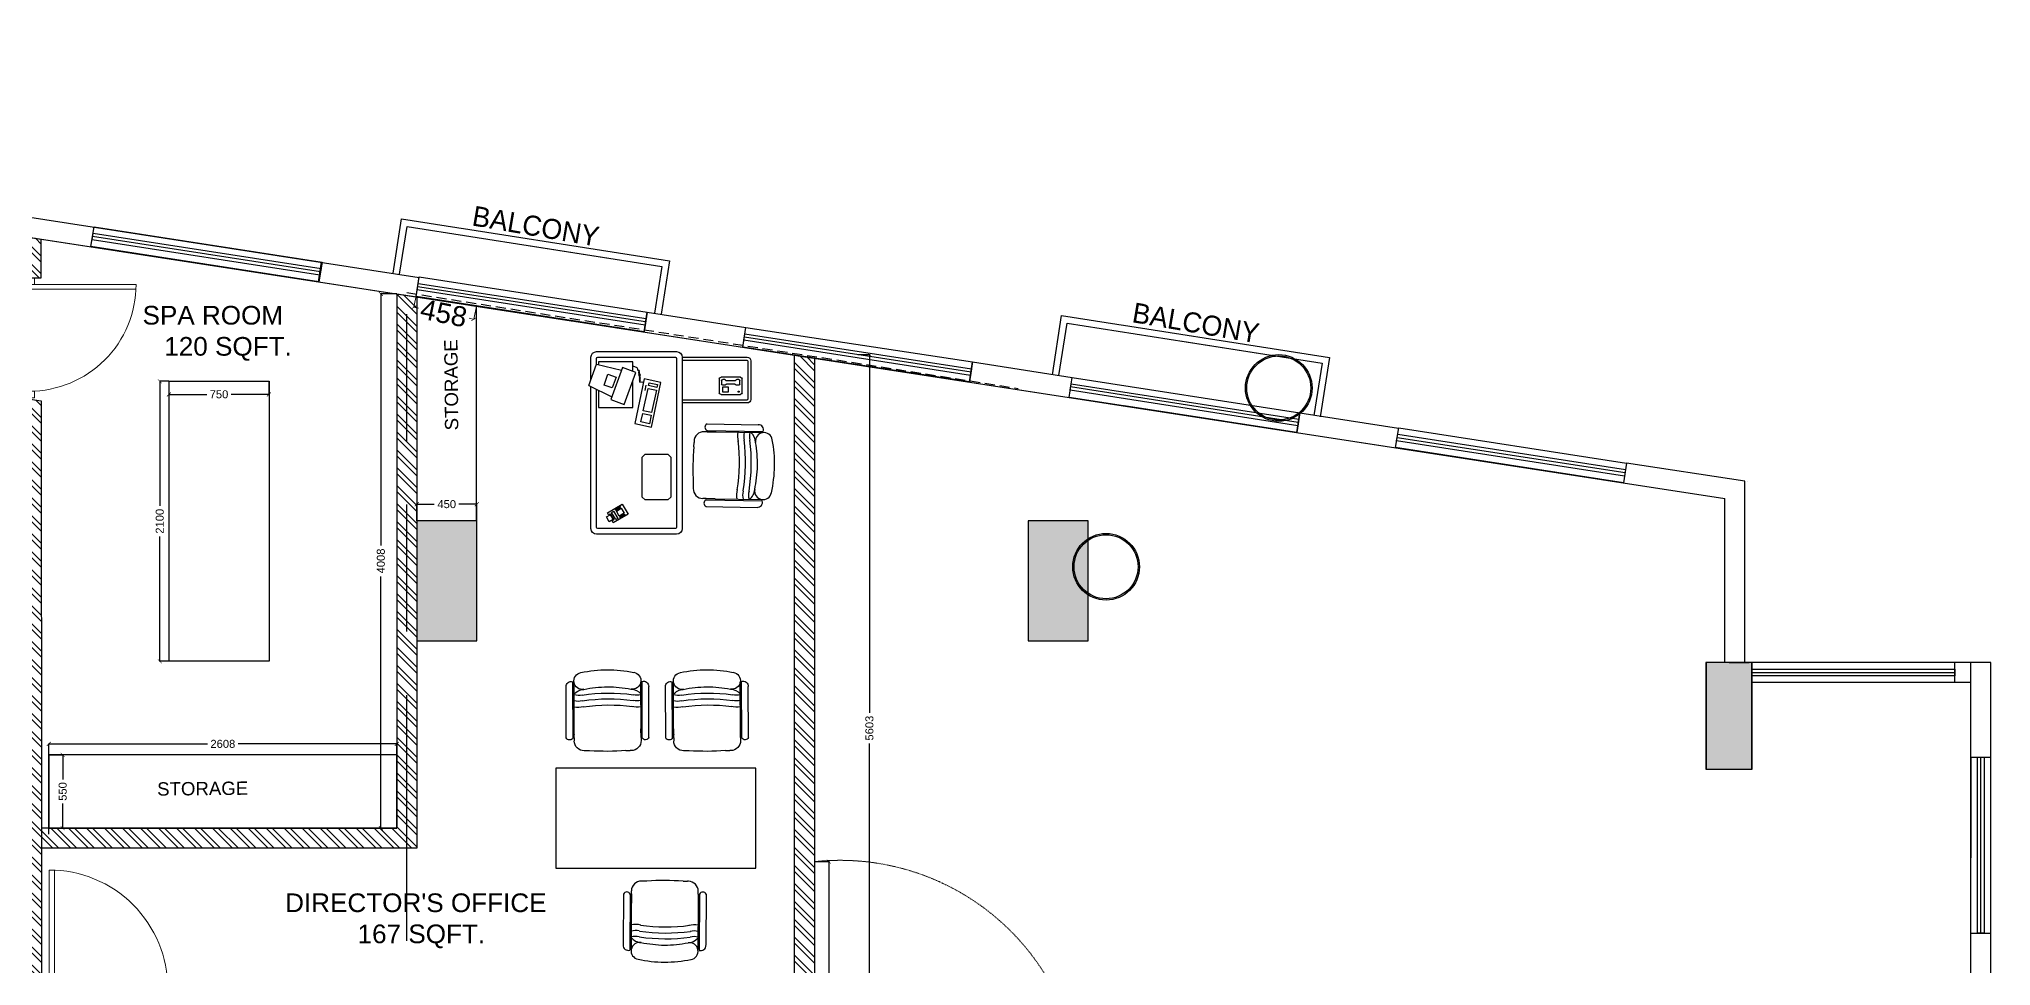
# Model space of a CAD drawing. Header units: millimetres. Extents: x 1464389 to 1998638, y -29162 to 256806.
# Drawn here: x 1958290 to 1972928, y 208647 to 215600 of the extents above; entities that cross this region are included whole.
import ezdxf

# ---------------------------------------------------------------- set-up
doc = ezdxf.new("R2010")
doc.units = ezdxf.units.MM
doc.header["$LTSCALE"] = 15
doc.header["$PDMODE"] = 35
for name, pattern in [('DASHED2', [0.375, 0.25, -0.125]), ('HIDDEN', [9.525, 6.35, -3.175]), ('JIS_02_1.2', [2.5, 1.25, -1.25])]:
    doc.linetypes.add(name, pattern=pattern)
doc.layers.get('0').update_dxf_attribs({"lineweight": 5})
for name, color, linetype in [('A-TEXT', 4, 'Continuous'), ('A-WNDW', 4, 'Continuous'), ('COLUMN', 14, 'Continuous'), ('FIRNTUR', 171, 'Continuous'), ('GFC Walls', 14, 'Continuous'), ('Layer 1', 7, 'Continuous'), ('NEW WALL', 5, 'Continuous'), ('S-beamline-7', 8, 'HIDDEN'), ('S-col-3', 3, 'Continuous'), ('S-rcshd-252', 252, 'Continuous'), ('Text', 250, 'Continuous')]:
    doc.layers.add(name, color=color, linetype=linetype)
for name, color, linetype, lineweight in [('dimension', 1, 'Continuous', 25), ('DOOR', 124, 'Continuous', 9), ('flooring', 251, 'JIS_02_1.2', 20), ('ledge wall line', 252, 'Continuous', 13)]:
    doc.layers.add(name, color=color, linetype=linetype, lineweight=lineweight)
doc.layers.add('Furnitures', color=7, linetype='Continuous', lineweight=25, true_color=0x753b00)
doc.styles.add('ARIAL', font='arial.ttf')
doc.dimstyles.new('SC-25', dxfattribs={"dimtxt": 60, "dimasz": 30, "dimexe": 0, "dimexo": 0, "dimgap": 25, "dimtad": 0, "dimdec": 0, "dimzin": 0, "dimdsep": 46, "dimtxsty": 'ARIAL', "dimblk": 'ARCHTICK', "dimcen": 0.09, "dimdle": 3, "dimclrd": 251, "dimclre": 251, "dimclrt": 1, "dimadec": 0, "dimazin": 0, "dimtfac": 1, "dimtdec": 0, "dimtofl": 0, "dimtmove": 0, "dimatfit": 2, "dimfxl": 100, "dimtolj": 1, "dimtzin": 0, "dimarcsym": 0})

# ---------------------------------------------------------------- blocks, each defined once
blk = doc.blocks.new('C')
at = {"layer": 'S-rcshd-252'}
h = blk.add_hatch(color=1, dxfattribs=at)
h.dxf.hatch_style = 1
h.paths.add_polyline_path([(2188411, 910774), (2187961, 910774), (2187961, 909874), (2188261, 909874), (2188411, 909874)])
h.paths.add_polyline_path([(2188411, 899641), (2188261, 899641), (2187961, 899641), (2187961, 898741), (2188411, 898741)])
h.paths.add_polyline_path([(2188711, 896750), (2187961, 896750), (2187961, 896550), (2188711, 896550)])
h.paths.add_polyline_path([(2193256, 899641), (2192781, 899641), (2192781, 898686), (2193256, 898686)])
h.paths.add_polyline_path([(2193196, 896750), (2193135, 896750), (2193135, 896550), (2193196, 896550)])
h.paths.add_polyline_path([(2193346, 896614), (2193196, 896614), (2193196, 896550), (2193346, 896550)])
h.paths.add_polyline_path([(2193736, 896750), (2193196, 896750), (2193196, 896614), (2193736, 896614)])
h.paths.add_polyline_path([(2193886, 896614), (2193736, 896614), (2193346, 896614), (2193346, 896550), (2193886, 896550)])
h.paths.add_polyline_path([(2193886, 896750), (2193736, 896750), (2193736, 896614), (2193886, 896614)])
h.paths.add_polyline_path([(2198475, 899036), (2198000, 899036), (2198000, 898722), (2198475, 898720)])
h.paths.add_polyline_path([(2198475, 899651), (2198000, 899651), (2198000, 899036), (2198475, 899036)])
h.paths.add_polyline_path([(2203030, 897190), (2202880, 897190), (2202880, 896750), (2203030, 896750)])
h.paths.add_polyline_path([(2203145, 897190), (2203030, 897190), (2203030, 896750), (2203145, 896750)])
h.paths.add_polyline_path([(2203145, 896750), (2203030, 896750), (2203030, 896550), (2203145, 896550)])
h.paths.add_polyline_path([(2203030, 896750), (2202880, 896750), (2202880, 896550), (2203030, 896550)])
h.paths.add_polyline_path([(2203030, 896550), (2202880, 896550), (2202880, 896520), (2203030, 896520)])
h.paths.add_polyline_path([(2203145, 896550), (2203030, 896550), (2203030, 896520), (2203145, 896520)])
h.paths.add_polyline_path([(2208039, 896750), (2207774, 896750), (2207774, 896550), (2208039, 896550)])
h.paths.add_polyline_path([(2208039, 897190), (2207774, 897190), (2207774, 896750), (2208039, 896750)])
h.paths.add_polyline_path([(2208039, 896550), (2207774, 896550), (2207774, 896520), (2208039, 896520)])
h.paths.add_polyline_path([(2208039, 901491), (2207774, 901491), (2207774, 900691), (2208039, 900691)])
h.paths.add_polyline_path([(2208039, 905638), (2207694, 905638), (2207694, 904838), (2208039, 904838)])
h.paths.add_polyline_path([(2208039, 909712), (2207694, 909712), (2207694, 908912), (2208039, 908912)])
h.paths.add_polyline_path([(2203060, 910774), (2202610, 910774), (2202610, 909874), (2203060, 909874)])
h.paths.add_polyline_path([(2198475, 910774), (2198025, 910774), (2198025, 909874), (2198475, 909874)])
h.paths.add_polyline_path([(2193260, 910774), (2192810, 910774), (2192810, 909874), (2193260, 909874)])
at = {"layer": 'S-col-3', "color": 1, "lineweight": -3, "ltscale": 0.15}
for points in [[(2198025, 909874), (2198475, 909874), (2198475, 910774), (2198025, 910774)], [(2202610, 909874), (2203060, 909874), (2203060, 910774), (2202610, 910774)], [(2208039, 909712), (2207694, 909712), (2207694, 908912), (2208039, 908912)]]:
    blk.add_lwpolyline(points, close=True, dxfattribs=at)
blk = doc.blocks.new('_ArchTick')
at = {"color": 0, "linetype": 'ByBlock', "const_width": 0.15}
blk.add_lwpolyline([(-0.5, -0.5), (0.5, 0.5)], dxfattribs=at)
blk = doc.blocks.new('*D3323')
at = {"color": 251, "lineweight": -2, "transparency": 16777216}
for p, q in [((1959195, 213036), (1959195, 212098)), ((1959264, 213033), (1959195, 213033)), ((1959195, 210930), (1959195, 211868)), ((1959264, 210933), (1959195, 210933))]:
    blk.add_line(p, q, dxfattribs=at)
at = {"layer": 'Defpoints', "color": 0, "transparency": 16777216}
for p in [(1959195, 213033), (1959264, 213033), (1959264, 210933)]:
    blk.add_point(p, dxfattribs=at)
at = {"color": 251, "lineweight": -2, "transparency": 16777216, "xscale": 30, "yscale": 30, "zscale": 30}
for p, rotation in [((1959195, 213033), 90), ((1959195, 210933), 270)]:
    blk.add_blockref('_ArchTick', p, dxfattribs=dict(at, rotation=rotation))
at = {"color": 1, "transparency": 16777216, "insert": (1959195, 211983), "char_height": 60, "attachment_point": 5, "rotation": 90, "style": 'ARIAL', "bg_fill": 3, "box_fill_scale": 1.1, "bg_fill_color": 256, "bg_fill_true_color": 13158600, "bg_fill_transparency": 0}
blk.add_mtext('\\A1;2100', dxfattribs=at)
blk = doc.blocks.new('*D3324')
at = {"color": 251, "lineweight": -2, "transparency": 16777216}
for p, q in [((1959264, 213033), (1959264, 212935)), ((1960014, 213033), (1960014, 212935)), ((1959261, 212935), (1959548, 212935)), ((1960017, 212935), (1959730, 212935))]:
    blk.add_line(p, q, dxfattribs=at)
at = {"layer": 'Defpoints', "color": 0, "transparency": 16777216}
for p in [(1959264, 213033), (1960014, 213033), (1960014, 212935)]:
    blk.add_point(p, dxfattribs=at)
at = {"color": 251, "lineweight": -2, "transparency": 16777216, "xscale": 30, "yscale": 30, "zscale": 30, "rotation": 180}
blk.add_blockref('_ArchTick', (1959264, 212935), dxfattribs=at)
at = {"color": 251, "lineweight": -2, "transparency": 16777216, "xscale": 30, "yscale": 30, "zscale": 30}
blk.add_blockref('_ArchTick', (1960014, 212935), dxfattribs=at)
at = {"color": 1, "transparency": 16777216, "insert": (1959639, 212935), "char_height": 60, "attachment_point": 5, "style": 'ARIAL', "bg_fill": 3, "box_fill_scale": 1.1, "bg_fill_color": 256, "bg_fill_true_color": 13158600, "bg_fill_transparency": 0}
blk.add_mtext('\\A1;750', dxfattribs=at)
blk = doc.blocks.new('*D3330')
at = {"color": 251, "lineweight": -2, "ltscale": 0.25, "transparency": 16777216}
for p, q in [((1958363, 210231), (1958467, 210231)), ((1958467, 210234), (1958467, 210047)), ((1958467, 209678), (1958467, 209865)), ((1958363, 209681), (1958467, 209681))]:
    blk.add_line(p, q, dxfattribs=at)
at = {"layer": 'Defpoints', "color": 0, "ltscale": 0.25, "transparency": 16777216}
for p in [(1958363, 210231), (1958363, 209681), (1958467, 209681)]:
    blk.add_point(p, dxfattribs=at)
at = {"color": 251, "lineweight": -2, "ltscale": 0.25, "transparency": 16777216, "xscale": 30, "yscale": 30, "zscale": 30}
for p, rotation in [((1958467, 210231), 90), ((1958467, 209681), 270)]:
    blk.add_blockref('_ArchTick', p, dxfattribs=dict(at, rotation=rotation))
at = {"color": 1, "ltscale": 0.25, "transparency": 16777216, "insert": (1958467, 209956), "char_height": 60, "attachment_point": 5, "rotation": 90, "style": 'ARIAL'}
blk.add_mtext('\\A1;550', dxfattribs=at)
blk = doc.blocks.new('*D3331')
at = {"color": 251, "lineweight": -2, "ltscale": 0.25, "transparency": 16777216}
for p, q in [((1960853, 213692), (1960853, 211801)), ((1960972, 213689), (1960853, 213689)), ((1960853, 209678), (1960853, 211569)), ((1960972, 209681), (1960853, 209681))]:
    blk.add_line(p, q, dxfattribs=at)
at = {"layer": 'Defpoints', "color": 0, "ltscale": 0.25, "transparency": 16777216}
for p in [(1960972, 213689), (1960853, 209681), (1960972, 209681)]:
    blk.add_point(p, dxfattribs=at)
at = {"color": 251, "lineweight": -2, "ltscale": 0.25, "transparency": 16777216, "xscale": 30, "yscale": 30, "zscale": 30}
for p, rotation in [((1960853, 213689), 90), ((1960853, 209681), 270)]:
    blk.add_blockref('_ArchTick', p, dxfattribs=dict(at, rotation=rotation))
at = {"color": 1, "ltscale": 0.25, "transparency": 16777216, "insert": (1960853, 211685), "char_height": 60, "attachment_point": 5, "rotation": 90, "style": 'ARIAL'}
blk.add_mtext('\\A1;4008', dxfattribs=at)
blk = doc.blocks.new('*D3332')
at = {"color": 251, "lineweight": -2, "ltscale": 0.25, "transparency": 16777216}
for p, q in [((1958360, 210313), (1959552, 210313)), ((1958363, 209636), (1958363, 210313)), ((1960975, 210313), (1959783, 210313)), ((1960972, 210231), (1960972, 210313))]:
    blk.add_line(p, q, dxfattribs=at)
at = {"layer": 'Defpoints', "color": 0, "ltscale": 0.25, "transparency": 16777216}
for p in [(1958363, 210313), (1960972, 210231), (1958363, 209636)]:
    blk.add_point(p, dxfattribs=at)
at = {"color": 251, "lineweight": -2, "ltscale": 0.25, "transparency": 16777216, "xscale": 30, "yscale": 30, "zscale": 30, "rotation": 180}
blk.add_blockref('_ArchTick', (1958363, 210313), dxfattribs=at)
at = {"color": 251, "lineweight": -2, "ltscale": 0.25, "transparency": 16777216, "xscale": 30, "yscale": 30, "zscale": 30}
blk.add_blockref('_ArchTick', (1960972, 210313), dxfattribs=at)
at = {"color": 1, "ltscale": 0.25, "transparency": 16777216, "insert": (1959668, 210313), "char_height": 60, "attachment_point": 5, "style": 'ARIAL'}
blk.add_mtext('\\A1;2608', dxfattribs=at)
blk = doc.blocks.new('DESK1')
at = {"layer": 'Furnitures'}
for p, q in [((0.244, 1.4), (0.05, 1.4)), ((0.297, 1.419), (0.109, 1.351)), ((0.297, 1.419), (0.397, 1.217)), ((1.55, 1.4), (0.307, 1.4)), ((0, 1.35), (0, 0.65)), ((0.05, 1.34), (0.05, 0.66)), ((0.109, 1.35), (0.06, 1.35)), ((0.089, 1.333), (0.114, 1.333)), ((0.089, 1.033), (0.089, 1.333)), ((0.109, 1.351), (0.163, 1.131)), ((0.139, 1.123), (0.421, 1.225)), ((0.293, 1.285), (0.199, 1.251)), ((0.199, 1.251), (0.224, 1.18)), ((0.224, 1.18), (0.318, 1.214)), ((0.318, 1.214), (0.293, 1.285)), ((1.54, 1.35), (0.331, 1.35)), ((0.34, 1.333), (0.489, 1.333)), ((0.421, 1.225), (0.464, 1.108)), ((0.489, 1.333), (0.489, 1.033)), ((1.413, 1.255), (1.338, 1.125)), ((1.409, 1.219), (1.398, 1.201)), ((1.398, 1.201), (1.461, 1.165)), ((1.471, 1.183), (1.409, 1.219)), ((1.431, 1.245), (1.413, 1.255)), ((1.431, 1.245), (1.422, 1.23)), ((1.422, 1.23), (1.474, 1.2)), ((1.425, 1.075), (1.5, 1.205)), ((1.447, 1.264), (1.429, 1.231)), ((1.429, 1.231), (1.472, 1.206)), ((1.491, 1.239), (1.447, 1.264)), ((1.472, 1.206), (1.491, 1.239)), ((1.474, 1.2), (1.483, 1.215)), ((1.5, 1.205), (1.483, 1.215)), ((1.55, 0.66), (1.55, 1.34)), ((1.6, 0.65), (1.6, 1.35)), ((0.172, 1.033), (0.089, 1.033)), ((0.125, 1.033), (0.14, 0.998)), ((0.182, 1.005), (0.139, 1.123)), ((0.464, 1.108), (0.182, 1.005)), ((0.19, 1.033), (0.189, 1.033)), ((0.489, 1.033), (0.258, 1.033)), ((1.338, 1.125), (1.425, 1.075)), ((1.358, 1.143), (1.383, 1.186)), ((1.365, 1.139), (1.358, 1.143)), ((1.39, 1.182), (1.365, 1.139)), ((1.398, 1.177), (1.373, 1.134)), ((1.373, 1.134), (1.416, 1.109)), ((1.383, 1.186), (1.39, 1.182)), ((1.441, 1.152), (1.398, 1.177)), ((1.416, 1.109), (1.441, 1.152)), ((1.449, 1.148), (1.424, 1.105)), ((1.424, 1.105), (1.431, 1.101)), ((1.431, 1.101), (1.456, 1.144)), ((1.456, 1.144), (1.449, 1.148)), ((1.461, 1.165), (1.471, 1.183)), ((0.14, 0.998), (0.152, 0.993)), ((0.152, 0.993), (0.156, 0.993)), ((0.156, 0.993), (0.156, 0.986)), ((0.156, 0.986), (0.164, 0.991)), ((0.164, 0.991), (0.164, 0.978)), ((0.164, 0.978), (0.174, 0.983)), ((0.174, 0.983), (0.178, 0.973)), ((0.178, 0.973), (0.184, 0.986)), ((0.184, 0.986), (0.186, 0.971)), ((0.186, 0.971), (0.19, 0.983)), ((0.19, 0.971), (0.201, 0.983)), ((0.19, 0.983), (0.19, 0.971)), ((0.201, 0.983), (0.201, 0.966)), ((0.201, 0.966), (0.211, 0.981)), ((0.211, 0.981), (0.207, 0.968)), ((0.207, 0.968), (0.219, 0.978)), ((0.219, 0.978), (0.221, 0.966)), ((0.221, 0.966), (0.231, 0.978)), ((0.231, 0.966), (0.239, 0.978)), ((0.231, 0.978), (0.231, 0.966)), ((0.239, 0.933), (0.63, 1.016)), ((0.239, 0.978), (0.241, 0.968)), ((0.244, 0.908), (0.239, 0.933)), ((0.241, 0.968), (0.249, 0.978)), ((0.27, 0.786), (0.244, 0.908)), ((0.249, 0.966), (0.258, 0.978)), ((0.249, 0.978), (0.249, 0.966)), ((0.258, 0.978), (0.262, 0.968)), ((0.262, 0.968), (0.268, 0.973)), ((0.268, 0.973), (0.264, 0.954)), ((0.264, 0.954), (0.27, 0.939)), ((0.661, 0.869), (0.27, 0.786)), ((0.298, 0.894), (0.274, 0.889)), ((0.274, 0.889), (0.289, 0.816)), ((0.293, 0.919), (0.342, 0.929)), ((0.314, 0.821), (0.298, 0.894)), ((0.518, 0.941), (0.322, 0.899)), ((0.322, 0.899), (0.338, 0.826)), ((0.338, 0.826), (0.534, 0.868)), ((0.534, 0.868), (0.518, 0.941)), ((0.616, 0.962), (0.543, 0.946)), ((0.543, 0.946), (0.558, 0.873)), ((0.558, 0.873), (0.632, 0.888)), ((0.632, 0.888), (0.616, 0.962)), ((0.63, 1.016), (0.661, 0.869)), ((0.925, 0.95), (0.9, 0.925)), ((0.9, 0.925), (0.9, 0.725)), ((1.275, 0.95), (0.925, 0.95)), ((1.3, 0.925), (1.275, 0.95)), ((1.3, 0.725), (1.3, 0.925)), ((0.289, 0.816), (0.314, 0.821)), ((0.9, 0.725), (0.925, 0.7)), ((0.925, 0.7), (1.275, 0.7)), ((1.275, 0.7), (1.3, 0.725)), ((0.05, 0.6), (0.05, 0.03)), ((0.05, 0.6), (1.55, 0.6)), ((0.06, 0.65), (1.54, 0.65)), ((0.075, 0.6), (0.075, 0.035)), ((0.425, 0.035), (0.425, 0.6)), ((0.45, 0.03), (0.45, 0.6)), ((0.225, 0.09), (0.225, 0.26)), ((0.24, 0.275), (0.36, 0.275)), ((0.245, 0.228), (0.245, 0.245)), ((0.247, 0.223), (0.253, 0.217)), ((0.255, 0.255), (0.285, 0.255)), ((0.255, 0.138), (0.255, 0.212)), ((0.285, 0.138), (0.285, 0.212)), ((0.287, 0.217), (0.293, 0.223)), ((0.295, 0.228), (0.295, 0.245)), ((0.308, 0.243), (0.308, 0.197)), ((0.355, 0.243), (0.308, 0.243)), ((0.308, 0.197), (0.355, 0.197)), ((0.355, 0.197), (0.355, 0.243)), ((0.375, 0.26), (0.375, 0.09)), ((0.08, 0), (0.42, 0)), ((0.085, 0.025), (0.415, 0.025)), ((0.36, 0.075), (0.24, 0.075)), ((0.245, 0.105), (0.245, 0.122)), ((0.253, 0.133), (0.247, 0.127)), ((0.285, 0.095), (0.255, 0.095)), ((0.287, 0.133), (0.293, 0.127)), ((0.295, 0.105), (0.295, 0.122)), ((0.347, 0.109), (0.347, 0.101)), ((0.355, 0.109), (0.347, 0.109)), ((0.347, 0.101), (0.355, 0.101)), ((0.355, 0.101), (0.355, 0.109))]:
    blk.add_line(p, q, dxfattribs=at)
for centre, radius, start, end in [((0.05, 1.35), 0.05, 90, 180), ((1.55, 1.35), 0.05, 0, 90), ((0.06, 1.34), 0.01, 90, 180), ((1.54, 1.34), 0.01, 0, 90), ((0.05, 0.65), 0.05, 180, 270), ((0.06, 0.66), 0.01, 180, 270), ((1.54, 0.66), 0.01, 270, 0), ((1.54, 0.66), 0.01, 270, 0), ((1.55, 0.65), 0.05, 270, 0), ((0.24, 0.26), 0.015, 90, 180), ((0.255, 0.245), 0.01, 90, 180), ((0.252, 0.228), 0.0075, 180, 225), ((0.248, 0.212), 0.0075, 0, 45), ((0.285, 0.245), 0.01, 0, 90), ((0.293, 0.212), 0.0075, 135, 180), ((0.288, 0.228), 0.0075, 315, 0), ((0.36, 0.26), 0.015, 0, 90), ((0.08, 0.03), 0.03, 180, 270), ((0.085, 0.035), 0.01, 180, 270), ((0.24, 0.09), 0.015, 180, 270), ((0.252, 0.122), 0.0075, 135, 180), ((0.255, 0.105), 0.01, 180, 270), ((0.248, 0.138), 0.0075, 315, 0), ((0.292, 0.138), 0.007, 180, 225), ((0.285, 0.105), 0.01, 270, 0), ((0.288, 0.122), 0.007, 0, 45), ((0.36, 0.09), 0.015, 270, 0), ((0.415, 0.035), 0.01, 270, 0), ((0.42, 0.03), 0.03, 270, 0)]:
    blk.add_arc(centre, radius, start, end, dxfattribs=at)
blk = doc.blocks.new('office chair')
at = {"layer": 'Furnitures'}
for p, q in [((696650, -202713), (697033, -202715)), ((696553, -202846), (696553, -202853)), ((696553, -202886), (696553, -202853)), ((696650, -202772), (696628, -202772)), ((696650, -202763), (697071, -202765)), ((696650, -202772), (696717, -202773)), ((696718, -202772), (697065, -202774)), ((696551, -203158), (696551, -203199)), ((696648, -203273), (696625, -203273)), ((696648, -203273), (696716, -203273)), ((696648, -203282), (697069, -203285)), ((696716, -203274), (697064, -203275)), ((696648, -203333), (697031, -203335))]:
    blk.add_line(p, q, dxfattribs=at)
for centre, radius, start, end in [((696661, -202738), 27.5, 114.171, 245.4042), ((697035, -202753), 38.1, 341.1669, 92.3476), ((696627, -202846), 74.1, 89.6917, 179.6917), ((697037, -202802), 158, 169.5141, 195.2469), ((695575, -203014), 1320, 351.6607, 7.7227), ((697037, -202802), 112, 165.5668, 195.2469), ((695575, -203014), 1366, 351.6607, 7.7227), ((697080, -202802), 112, 165.5668, 195.2469), ((695618, -203015), 1366, 351.6607, 7.7227), ((696912, -202852), 102, 2.5152, 49.9646), ((697077, -202837), 63.6, 9.5905, 189.4439), ((695983, -203040), 1049, 0.8484, 10.5631), ((696198, -203020), 961, 347.7816, 11.6018), ((698462, -203032), 1915, 175.6151, 183.7683), ((695983, -202998), 1049, 348.8203, 358.535), ((696625, -203199), 74.1, 179.6917, 269.6917), ((696660, -203308), 27.5, 113.9792, 245.2124), ((696660, -203298), 27.5, 63.4289, 65.6645), ((697034, -203243), 158, 165.5668, 191.3999), ((697034, -203243), 112, 165.5668, 196.3571), ((697078, -203243), 112, 165.5668, 196.3571), ((696910, -203196), 102, 309.0053, 356.8682), ((697075, -203212), 63.6, 169.9395, 349.7929), ((697033, -203297), 38.1, 267.0357, 18.2165)]:
    blk.add_arc(centre, radius, start, end, dxfattribs=at)
blk = doc.blocks.new('*D3333')
at = {"layer": 'Defpoints', "color": 0, "ltscale": 0.25, "transparency": 16777216}
for p in [(1961572, 212111), (1961122, 211987), (1961572, 211987)]:
    blk.add_point(p, dxfattribs=at)
at = {"layer": 'dimension', "color": 251, "lineweight": -2, "ltscale": 0.25, "transparency": 16777216}
for p, q in [((1961119, 212111), (1961254, 212111)), ((1961122, 211987), (1961122, 212111)), ((1961575, 212111), (1961439, 212111)), ((1961572, 211987), (1961572, 212111))]:
    blk.add_line(p, q, dxfattribs=at)
at = {"layer": 'dimension', "color": 251, "lineweight": -2, "ltscale": 0.25, "transparency": 16777216, "xscale": 30, "yscale": 30, "zscale": 30, "rotation": 180}
blk.add_blockref('_ArchTick', (1961122, 212111), dxfattribs=at)
at = {"layer": 'dimension', "color": 251, "lineweight": -2, "ltscale": 0.25, "transparency": 16777216, "xscale": 30, "yscale": 30, "zscale": 30}
blk.add_blockref('_ArchTick', (1961572, 212111), dxfattribs=at)
at = {"layer": 'dimension', "color": 1, "ltscale": 0.25, "transparency": 16777216, "insert": (1961347, 212111), "char_height": 60, "attachment_point": 5, "style": 'ARIAL'}
blk.add_mtext('\\A1;450', dxfattribs=at)
blk = doc.blocks.new('*D24')
at = {"layer": 'Defpoints', "color": 0, "ltscale": 0.25, "transparency": 16777216}
for p in [(886926, -144276), (886906, -144375), (887375, -144367)]:
    blk.add_point(p, dxfattribs=at)
at = {"layer": 'dimension', "color": 251, "lineweight": -2, "ltscale": 0.25, "transparency": 16777216}
for p, q in [((886926, -144276), (886906, -144375)), ((886903, -144374), (886940, -144382)), ((887358, -144466), (887320, -144458)), ((887375, -144367), (887355, -144465))]:
    blk.add_line(p, q, dxfattribs=at)
at = {"layer": 'dimension', "color": 251, "lineweight": -2, "ltscale": 0.25, "transparency": 16777216, "xscale": 30, "yscale": 30, "zscale": 30}
for p, rotation in [((886906, -144375), 168.5938547688542), ((887355, -144465), 348.5938547688542)]:
    blk.add_blockref('_ArchTick', p, dxfattribs=dict(at, rotation=rotation))
at = {"layer": 'dimension', "color": 1, "ltscale": 0.25, "transparency": 16777216, "insert": (887130, -144420), "char_height": 60, "attachment_point": 5, "rotation": 348.5939, "style": 'ARIAL'}
blk.add_mtext('\\A1;{\\H2.5x;458}', dxfattribs=at)
blk = doc.blocks.new('D900')
for points in [[(0, 840), (0, 900), (100, 900), (100, 850), (60, 850), (60, 840)], [(0, 60), (0, 0), (100, 0), (100, 50), (60, 50), (60, 60)]]:
    blk.add_lwpolyline(points, close=True)
blk.add_lwpolyline([(60, 850, -0.414214), (860, 50), (60, 50), (60, 85), (859, 85)], format="xyb")
blk = doc.blocks.new('DOOR')
at = {"layer": 'DOOR', "xscale": -1, "rotation": 180}
blk.add_blockref('D900', (883962, -144155), dxfattribs=at)
at = {"layer": 'DOOR', "xscale": -1.111111111111109, "yscale": 1.111111111111109, "zscale": 1.111111111111109, "rotation": 270}
blk.add_blockref('D900', (884116, -149552), dxfattribs=at)
blk = doc.blocks.new('INTRNAL WALLS')
at = {"layer": 'ledge wall line'}
h = blk.add_hatch(dxfattribs=at)
h.set_pattern_fill('ANSI32', color=256, scale=10, angle=90)
h.paths.add_polyline_path([(881833, -153970), (884112, -153970), (884112, -153820), (881683, -153820), (881683, -157110), (881833, -157110)])
h.paths.add_polyline_path([(882312, -149582), (883965, -149582), (883965, -149432), (881862, -149432), (881862, -147927), (881712, -147927), (881712, -149582), (882162, -149582), (882162, -152470), (881712, -152470), (881712, -152620), (883962, -152620), (883962, -152820), (884112, -152820), (884112, -152470), (882312, -152470)])
h.paths.add_polyline_path([(880483, -151120), (875067, -151120), (875067, -151270), (876950, -151270), (876950, -152620), (877891, -152620), (877891, -152470), (877100, -152470), (877100, -151270), (878641, -151270), (878641, -152620), (878788, -152620), (878788, -151270), (878933, -151270), (880333, -151270), (880333, -152470), (879538, -152470), (879538, -152620), (880333, -152620), (880333, -152911), (880483, -152911)])
h.paths.add_polyline_path([(880483, -148961), (880483, -147927), (880333, -147927), (880333, -148961), (874917, -148961), (874917, -149111), (880333, -149111), (880333, -150220), (880483, -150220)])
h.paths.add_polyline_path([(880483, -146877), (877313, -146877), (877313, -144171), (880333, -144645), (880333, -145977), (880483, -145977), (880483, -144517), (876791, -143937), (876791, -143775), (876641, -143775), (876641, -144065), (877163, -144147), (877163, -146877), (875067, -146877), (875067, -147027), (880483, -147027)])
h.paths.add_polyline_path([(884112, -145078), (881712, -144708), (881712, -145077), (881862, -145077), (881862, -144883), (883962, -145207), (883962, -146877), (881712, -146877), (881712, -147027), (883962, -147027), (883967, -151569), (884117, -151569)])
h.paths.add_polyline_path([(886927, -144298), (886777, -144275), (886777, -148282), (884115, -148282), (884115, -148432), (886927, -148432)])
h.paths.add_polyline_path([(889911, -149432), (889911, -144757), (889761, -144734), (889761, -149432), (886221, -149432), (886221, -149582), (889761, -149582), (889761, -155900), (889911, -155900)])
h.paths.add_polyline_path([(881638, -158065), (881683, -158065), (881683, -157965), (881538, -157965), (881538, -159250), (881638, -159250)])
h.paths.add_polyline_path([(882037, -160000), (881538, -160000), (881538, -160100), (882037, -160100)])
h.paths.add_polyline_path([(884112, -154870), (883962, -154870), (883962, -157860), (884112, -157860)])
h.paths.add_polyline_path([(880783, -155840), (880483, -155840), (880483, -153811), (878183, -153811), (878183, -153970), (880333, -153970), (880333, -155840), (878333, -155840), (878333, -154720), (878183, -154720), (878183, -155840), (877313, -155840), (877163, -155840), (877163, -157110), (877313, -157110), (877313, -155990), (880783, -155987)])
h.paths.add_polyline_path([(876413, -155840), (875067, -155840), (875067, -155990), (876413, -155990)])
h.paths.add_polyline_path([(876863, -157860), (875067, -157860), (875067, -158010), (876863, -158010)])
h.paths.add_polyline_path([(876791, -142736), (876641, -142714), (876641, -142876), (876791, -142876)])
h.paths.add_polyline_path([(884112, -143864), (883962, -143841), (883962, -144155), (884112, -144155)])
at = {"layer": 'NEW WALL'}
for p, q in [((883962, -143841), (884112, -143864)), ((884112, -144155), (884112, -143864)), ((883962, -144155), (884112, -144155)), ((886777, -144275), (886777, -148282)), ((886777, -144275), (886927, -144298)), ((886927, -144298), (886927, -148432)), ((881712, -144708), (884112, -145078))]:
    blk.add_line(p, q, dxfattribs=at)
for points in [[(889761, -149432), (889761, -144734), (889911, -144757), (889911, -149432)], [(884112, -145078), (884117, -151569), (883967, -151569), (883962, -147027)], [(886777, -148282), (884112, -148282)], [(886927, -148432), (884112, -148432)]]:
    blk.add_lwpolyline(points, dxfattribs=at)
blk = doc.blocks.new('2583')
at = {"layer": 'Furnitures'}
for radius in [250, 240]:
    blk.add_circle((125707, -11742), radius, dxfattribs=at)
blk = doc.blocks.new('*D3341')
at = {"layer": 'Defpoints', "color": 0, "ltscale": 0.25, "transparency": 16777216}
for p in [(1964106, 209430), (1964106, 205830), (1964212, 205830)]:
    blk.add_point(p, dxfattribs=at)
at = {"layer": 'dimension', "color": 251, "lineweight": -2, "ltscale": 0.25, "transparency": 16777216}
for p, q in [((1964106, 209430), (1964212, 209430)), ((1964212, 209433), (1964212, 207744)), ((1964212, 205827), (1964212, 207515)), ((1964106, 205830), (1964212, 205830))]:
    blk.add_line(p, q, dxfattribs=at)
at = {"layer": 'dimension', "color": 251, "lineweight": -2, "ltscale": 0.25, "transparency": 16777216, "xscale": 30, "yscale": 30, "zscale": 30}
for p, rotation in [((1964212, 209430), 90), ((1964212, 205830), 270)]:
    blk.add_blockref('_ArchTick', p, dxfattribs=dict(at, rotation=rotation))
at = {"layer": 'dimension', "color": 1, "ltscale": 0.25, "transparency": 16777216, "insert": (1964212, 207630), "char_height": 60, "attachment_point": 5, "rotation": 90, "style": 'ARIAL'}
blk.add_mtext('\\A1;3600', dxfattribs=at)
blk = doc.blocks.new('*D3342')
at = {"color": 251, "lineweight": -2, "ltscale": 0.25, "transparency": 16777216}
for p, q in [((1964429, 213233), (1964517, 213233)), ((1964517, 213236), (1964517, 210546)), ((1964517, 207627), (1964517, 210317)), ((1964296, 207630), (1964517, 207630))]:
    blk.add_line(p, q, dxfattribs=at)
at = {"layer": 'Defpoints', "color": 0, "ltscale": 0.25, "transparency": 16777216}
for p in [(1964429, 213233), (1964296, 207630), (1964517, 207630)]:
    blk.add_point(p, dxfattribs=at)
at = {"color": 251, "lineweight": -2, "ltscale": 0.25, "transparency": 16777216, "xscale": 30, "yscale": 30, "zscale": 30}
for p, rotation in [((1964517, 213233), 90), ((1964517, 207630), 270)]:
    blk.add_blockref('_ArchTick', p, dxfattribs=dict(at, rotation=rotation))
at = {"color": 1, "ltscale": 0.25, "transparency": 16777216, "insert": (1964517, 210431), "char_height": 60, "attachment_point": 5, "rotation": 90, "style": 'ARIAL'}
blk.add_mtext('\\A1;5603', dxfattribs=at)
blk = doc.blocks.new('outer wall')
for p, q in [((886193.7, -144184.7), (886217, -144036.5)), ((886191, -144184.2), (886213.5, -144041.2)), ((888631.2, -144560.2), (888654.5, -144412)), ((895977.6, -145691.9), (896000.9, -145543.7))]:
    blk.add_line(p, q)
at = {"layer": 'A-WNDW', "ltscale": 0.5}
for p, q in [((884483.9, -143921.3), (884507.2, -143773.1)), ((884484.1, -143921.3), (884507.4, -143773.1)), ((886922.1, -144296.9), (886945.4, -144148.7)), ((886922.4, -144296.9), (886945.7, -144148.7)), ((889372.1, -144676.6), (889395.4, -144528.4)), ((891818.9, -145051.2), (891842.2, -144903)), ((894268, -145428.5), (894291.3, -145280.3))]:
    blk.add_line(p, q, dxfattribs=at)
for points in [[(884484.1, -143919.6), (884507.4, -143771.4), (886217, -144036.5), (886193.7, -144184.7)], [(886201.8, -144133.6), (884492, -143870.2), (884499.6, -143820.8), (886209.4, -144084.2)], [(886922.4, -144295.2), (886945.7, -144147), (888655.2, -144412.1), (888632, -144560.3)], [(888640.1, -144509.2), (886930.2, -144245.8), (886937.8, -144196.4), (888647.7, -144459.8)], [(889372.5, -144674.3), (889395.8, -144526.2), (891096.3, -144785.8), (891073, -144934)], [(891080.5, -144886.9), (889380.6, -144623.3), (889388.2, -144573.8), (891088.1, -144837.5)], [(891818.9, -145051.2), (891842.2, -144903), (893550, -145166.1), (893526.7, -145314.3)], [(893534.8, -145263.8), (891827.3, -144997.9), (891834.9, -144948.5), (893542.4, -145214.4)], [(894268, -145428.5), (894291.3, -145280.3), (896000.9, -145543.7), (895977.6, -145691.9)], [(895985.5, -145642.5), (894276.1, -145377.4), (894283.7, -145328), (895993.1, -145593.1)], [(896940.9, -147091.1), (898462.9, -147091.1), (898462.9, -147141.1), (896940.9, -147141.1)], [(898632.9, -149071.1), (898632.9, -147751.1), (898682.9, -147751.1), (898682.9, -149071.1)]]:
    blk.add_lwpolyline(points, close=True, dxfattribs=at)
for points in [[(886205.6, -144108.9), (884495.8, -143845.5)], [(888643.9, -144484.5), (886934, -144221.1)], [(891084.3, -144862.2), (889384.1, -144600.3)], [(893538.6, -145239.1), (891831.1, -144973.2)], [(895989.3, -145617.8), (894279.6, -145354.4)], [(896940.9, -147116.1), (898462.9, -147116.1)], [(898657.9, -149071.1), (898657.9, -147751.1)]]:
    blk.add_lwpolyline(points, dxfattribs=at)
at = {"layer": 'GFC Walls'}
for p, q in [((874916.9, -142290.9), (886945.3, -144150.9)), ((884899.9, -143985.6), (885646.1, -144100.4)), ((886191, -144184.2), (886214.3, -144036.1)), ((886193.7, -144184.7), (886217, -144036.5)), ((887338.2, -144361.2), (888084.4, -144476)), ((888632, -144560.3), (888655.2, -144412.1)), ((888632, -144560.3), (888655.2, -144412.1)), ((888654.5, -144412), (889395.8, -144526.2)), ((889788.3, -144738.6), (890534.5, -144853.4)), ((891073, -144934), (891096.3, -144785.8)), ((891096.3, -144785.8), (891842.2, -144903)), ((892232.5, -145113.3), (892978.7, -145228.1)), ((893550, -145166.1), (894290.9, -145282.6)), ((894681.6, -145490.5), (895427.8, -145605.4)), ((896885.9, -145680), (896000.9, -145543.7)), ((896885.9, -147041.8), (896885.9, -145680)), ((896735.9, -147041.8), (896735.9, -145808.7)), ((896769.9, -147041.1), (896919.9, -147041.1)), ((898732.9, -147041.1), (896907.9, -147041.1)), ((898462.9, -147191.1), (898462.9, -147041.1)), ((898582.9, -147191.1), (898582.9, -147041.1)), ((898732.9, -160381.1), (898732.9, -147041.1)), ((898570.9, -147191.1), (896940.9, -147191.1)), ((898582.9, -147191.1), (896940.9, -147191.1)), ((898582.9, -147751.1), (898582.9, -147191.1)), ((898582.9, -147751.1), (898582.9, -148506.1)), ((898582.9, -147751.1), (898732.9, -147751.1)), ((898582.9, -151146.1), (898582.9, -149071.1))]:
    blk.add_line(p, q, dxfattribs=at)
blk.add_lwpolyline([(876355, -142669), (896735.9, -145808.7)], dxfattribs=at)
at = {"layer": 'GFC Walls', "color": 252, "linetype": 'DASHED2', "ltscale": 20, "true_color": 0x939598}
blk.add_lwpolyline([(886854, -144265), (891438.8, -144984.6)], dxfattribs=at)
at = {"layer": 'Layer 1'}
for p, q in [((891073, -144934), (891096.3, -144785.8)), ((891073, -144934), (891096.3, -144785.8)), ((893526.7, -145314.3), (893550, -145166.1)), ((898582.9, -149071.1), (898582.9, -147751.1)), ((898582.9, -149071.1), (898582.9, -147751.1)), ((898582.9, -149071.1), (898732.9, -149071.1)), ((898582.9, -149071.1), (898732.9, -149071.1))]:
    blk.add_line(p, q, dxfattribs=at)
for points in [[(886749.5, -144120.6), (886813.6, -143711.9), (888823.3, -144027.1), (888760.4, -144428.3)], [(886798.9, -144128.3), (886855.3, -143769), (888766.2, -144068.7), (888711, -144420.7)], [(891693.9, -144882.1), (891763.6, -144437.6), (893773.3, -144752.8), (893703.6, -145197.3)], [(891743.7, -144887.6), (891805.3, -144494.7), (893716.2, -144794.4), (893654.5, -145187.9)]]:
    blk.add_lwpolyline(points, dxfattribs=at)
at = {"layer": 'dimension', "ltscale": 0.25}
dim = blk.add_aligned_dim(p1=(887374.8, -144366.8), p2=(886925.6, -144276.2), distance=100.3, text='{\\H2.5x;<>}', dimstyle='SC-25', dxfattribs=at)
dim.commit()
dim.dimension.update_dxf_attribs({"geometry": '*D24', "text_midpoint": (887130.4, -144419.9)})

msp = doc.modelspace()

# ---------------------------------------------------------------- linework, layer by layer
for p, q in [((1970964.7, 210922.4), (1971114.7, 210922.4)), ((1971135.7, 210772.4), (1971135.7, 210922.4))]:
    msp.add_line(p, q)
at = {"layer": 'COLUMN', "color": 240, "true_color": 0xed1f24}
for points in [[(1961121.7, 211086.6), (1961571.7, 211086.6), (1961571.7, 211986.6), (1961121.7, 211986.6)], [(1965706.5, 211086.6), (1966156.5, 211086.6), (1966156.5, 211986.6), (1965706.5, 211986.6)], [(1971135.7, 210924.6), (1970790.7, 210924.6), (1970790.7, 210124.6), (1971135.7, 210124.6)]]:
    msp.add_lwpolyline(points, close=True, dxfattribs=at)
at = {"layer": 'flooring', "ltscale": 0.2}
msp.add_lwpolyline([(1964105.9, 205829.7, 1.1111111), (1964105.6, 209429.7)], format="xyb", close=True, dxfattribs=at)
at = {"layer": 'Furnitures'}
for points in [[(1959264.3, 213033.1), (1960014.3, 213033.1), (1960014.3, 210933.1), (1959264.3, 210933.1)], [(1963665.3, 209379.8), (1963665.3, 210129.8), (1962165.3, 210129.8), (1962165.3, 209379.8)]]:
    msp.add_lwpolyline(points, close=True, dxfattribs=at)
at = {"layer": 'Furnitures', "ltscale": 0.25}
msp.add_lwpolyline([(1960971.7, 210231.2), (1958363.3, 210231.2), (1958363.3, 209681.2), (1960971.7, 209681.2)], close=True, dxfattribs=at)
at = {"layer": 'Layer 1'}
for p, q in [((1960971.7, 213689), (1961121.7, 213665.9)), ((1971102.7, 212280.1), (1971102.7, 212281.9)), ((1972915.7, 210922.4), (1971102.7, 210922.4))]:
    msp.add_line(p, q, dxfattribs=at)
msp.add_lwpolyline([(1951282.4, 215181.6), (1970930.7, 212154.8)], dxfattribs=at)
at = {"layer": 'S-beamline-7', "ltscale": 10}
for points in [[(1961046.7, 209726.7), (1961046.7, 213698.5)], [(1961046.7, 209726.7), (1961046.7, 213698.5)], [(1961046.7, 200263.1), (1961046.7, 209726.7)]]:
    msp.add_lwpolyline(points, dxfattribs=at)

# ---------------------------------------------------------------- block references
msp.add_blockref('2583', (1840584.5, 223383.5))
at = {"layer": 'COLUMN', "color": 240, "true_color": 0xed1f24}
msp.add_blockref('C', (-236903.4, -698787.3), dxfattribs=at)
at = {"layer": 'FIRNTUR', "xscale": -856.1509083607388, "yscale": 856.1509083607388, "zscale": 856.1509083607388, "rotation": 90}
msp.add_blockref('DESK1', (1963626.8, 213255.7), dxfattribs=at)
at = {"layer": 'Furnitures'}
for p, rotation in [((1269057.9, 423524.7), 359.3328173411696), ((2166005.3, 905835.2), 270)]:
    msp.add_blockref('office chair', p, dxfattribs=dict(at, rotation=rotation))
at = {"layer": 'Furnitures', "xscale": -1, "rotation": 270}
for p in [(2165576.6, -486289.9), (2166322.5, -486289.9)]:
    msp.add_blockref('office chair', p, dxfattribs=at)

# ---------------------------------------------------------------- texts
at = {"layer": 'Text', "ltscale": 0.25, "char_height": 140, "attachment_point": 7, "style": 'ARIAL'}
for s, width, insert in [('\\pxt5;SPA ROOM\\P   120 SQFT.', 1689.485, (1959065.8, 213186.6)), ("\\pxt5;DIRECTOR'S OFFICE \\P          167 SQFT.", 2828.537, (1960135.2, 208779.6))]:
    msp.add_mtext_dynamic_manual_height_columns(s, width=width, gutter_width=250, heights=[0], dxfattribs=dict(at, insert=insert))
at = {"layer": 'Text', "char_height": 100, "width": 2858.77, "attachment_point": 3, "style": 'ARIAL'}
for insert, rotation in [((1961327.3, 213347.2), 90.57479), ((1959857.6, 210031.5), 0.57479)]:
    msp.add_mtext('STORAGE', dxfattribs=dict(at, insert=insert, rotation=rotation))

# ---------------------------------------------------------------- dimensions: what is measured, and where the dimension line sits
at = {"ltscale": 0.25}
for base, p1, p2, picture, middle in [((1960853.1, 209681.2), (1960971.7, 213689), (1960971.7, 209681.2), '*D3331', (1960853.1, 211685.1)), ((1964517, 207629.7), (1964429.2, 213233.1), (1964295.7, 207629.7), '*D3342', (1964517, 210431.4)), ((1958467.5, 209681.2), (1958363.3, 210231.2), (1958363.3, 209681.2), '*D3330', (1958467.5, 209956.2))]:
    dim = msp.add_linear_dim(base=base, p1=p1, p2=p2, angle=90, dimstyle='SC-25', dxfattribs=at)
    dim.commit()
    dim.dimension.update_dxf_attribs({"geometry": picture, "text_midpoint": middle})
dim = msp.add_linear_dim(base=(1958363.3, 210312.9), p1=(1960971.7, 210231.2), p2=(1958363.3, 209635.6), dimstyle='SC-25', dxfattribs=at)
dim.commit()
dim.dimension.update_dxf_attribs({"geometry": '*D3332', "text_midpoint": (1959667.5, 210312.9)})
at = {"layer": 'dimension', "ltscale": 0.25}
dim = msp.add_linear_dim(base=(1961571.7, 212111.5), p1=(1961121.7, 211986.6), p2=(1961571.7, 211986.6), dimstyle='SC-25', dxfattribs=at)
dim.commit()
dim.dimension.update_dxf_attribs({"geometry": '*D3333', "text_midpoint": (1961346.7, 212111.5)})
dim = msp.add_linear_dim(base=(1964212, 205829.7), p1=(1964105.6, 209429.7), p2=(1964105.9, 205829.7), angle=90, dimstyle='SC-25', dxfattribs=at)
dim.commit()
dim.dimension.update_dxf_attribs({"geometry": '*D3341', "text_midpoint": (1964212, 207629.7)})

# ---------------------------------------------------------------- next in the draw order: texts
at = {"layer": 'A-TEXT', "char_height": 150, "width": 2948.937, "attachment_point": 1, "rotation": 350.34762, "bg_fill": 2}
for insert in [(1956646.5, 215120.5), (1961555, 214350.7), (1966505, 213625)]:
    msp.add_mtext('BALCONY', dxfattribs=dict(at, insert=insert))

# ---------------------------------------------------------------- next in the draw order: dimensions: what is measured, and where the dimension line sits
dim = msp.add_linear_dim(base=(1959195, 213033.1), p1=(1959264.3, 210933.1), p2=(1959264.3, 213033.1), angle=90, dimstyle='SC-25', override={"dimtfill": 1, "dimarcsym": 1})
dim.commit()
dim.dimension.update_dxf_attribs({"geometry": '*D3323', "text_midpoint": (1959195, 211983.1)})

# ---------------------------------------------------------------- next in the draw order: linework, layer by layer
at = {"layer": 'Furnitures', "ltscale": 0.25}
msp.add_line((1961569.6, 211986.6), (1961569.6, 213598.1), dxfattribs=at)

# ---------------------------------------------------------------- next in the draw order: block references
msp.add_blockref('2583', (1841879.8, 224724.7))

# ---------------------------------------------------------------- next in the draw order: dimensions: what is measured, and where the dimension line sits
dim = msp.add_linear_dim(base=(1960014.3, 212934.9), p1=(1959264.3, 213033.1), p2=(1960014.3, 213033.1), dimstyle='SC-25', override={"dimtfill": 1, "dimarcsym": 1})
dim.commit()
dim.dimension.update_dxf_attribs({"geometry": '*D3324', "text_midpoint": (1959639.3, 212934.9)})

# ---------------------------------------------------------------- next in the draw order: block references
for name in ['outer wall', 'INTRNAL WALLS', 'DOOR']:
    msp.add_blockref(name, (1074194.8, 357963.5))

doc.saveas('drawing.dxf')
